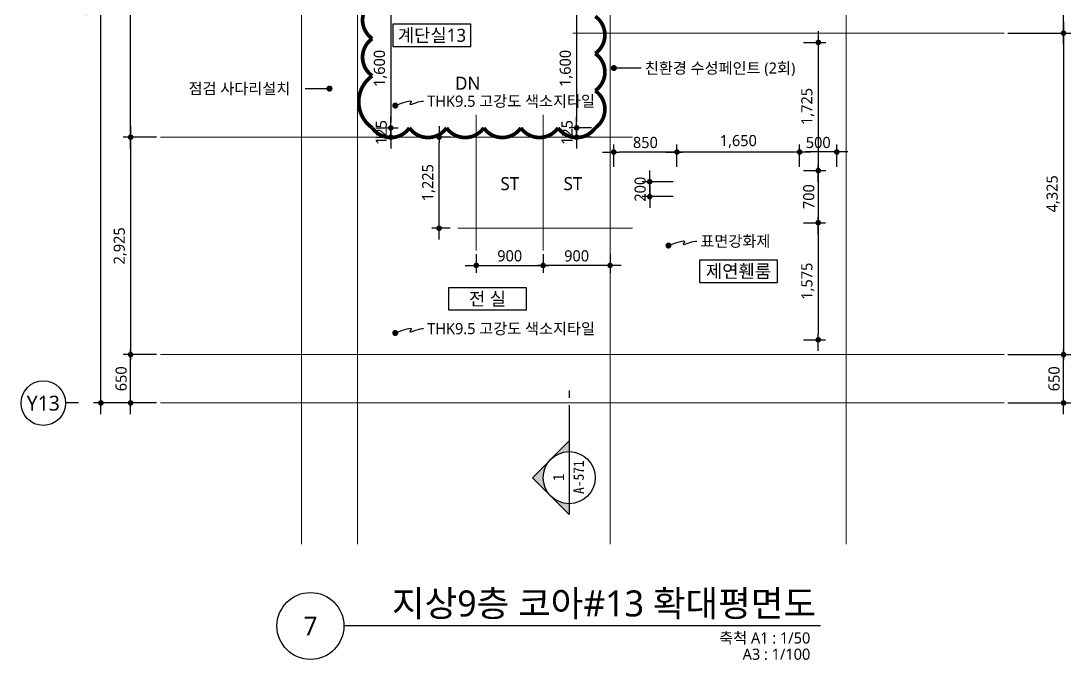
# Model space of a CAD drawing. Header units: millimetres. Extents: x 1467181 to 1720354, y 836037 to 895281.
# Drawn here: x 1551421 to 1565546, y 875511 to 884107 of the extents above; entities that cross this region are included whole.
import ezdxf
from ezdxf.enums import TextEntityAlignment as Align

# ---------------------------------------------------------------- set-up
doc = ezdxf.new("R2010")
doc.units = ezdxf.units.MM
doc.header["$MEASUREMENT"] = 0
doc.linetypes.add('CEN', pattern=[62, 60, -1, 0, -1])
doc.layers.get('0').update_dxf_attribs({"linetype": 'CONTINUOUS'})
for name, color, linetype, lineweight in [('A-AXIS-BUBL', 7, 'CONTINUOUS', 25), ('A-CNTL', 1, 'CEN', 15), ('A-DIMS', 7, 'CONTINUOUS', 25), ('A-MKXS-LEAD', 7, 'CONTINUOUS', 25), ('A-MKXS-MAK1', 3, 'CONTINUOUS', 25), ('A-MKXS-TEXT1', 3, 'CONTINUOUS', 25), ('A-MKXS-TEXT2', 7, 'CONTINUOUS', 25), ('A-MKXX-NAME', 3, 'CONTINUOUS', 25), ('A-MKXX-SYMB', 7, 'CONTINUOUS', 25), ('A-XXXX-SYMB', 7, 'CONTINUOUS', 25), ('A-XXXX-TXT1', 3, 'CONTINUOUS', 25), ('A-XXXX-TXT2', 3, 'CONTINUOUS', 25), ('REV-202205', 20, 'CONTINUOUS', 25)]:
    doc.layers.add(name, color=color, linetype=linetype, lineweight=lineweight)
doc.styles.add('HY울릉도L', font='')
doc.styles.add('돋움체', font='')
doc.styles.add('맑은고딕', font='malgun.ttf')
doc.styles.get('HY울릉도L').set_extended_font_data('HYwulM')
doc.styles.get('돋움체').set_extended_font_data('DotumChe')
doc.dimstyles.new('CDIM', dxfattribs={"dimtxt": 3, "dimasz": 1.5, "dimexe": 2, "dimexo": 1, "dimgap": 1, "dimtad": 1, "dimdec": 0, "dimrnd": 0.5, "dimzin": 0, "dimdsep": 32, "dimlunit": 6, "dimtxsty": 'HY울릉도L', "dimblk1": '_CIDOT', "dimblk2": '_CIDOT', "dimsah": 1, "dimcen": 5.5, "dimclrd": 2, "dimclre": 2, "dimclrt": 7, "dimadec": 0, "dimazin": 0, "dimtfac": 1, "dimtdec": 0, "dimtix": 1, "dimtmove": 2, "dimatfit": 1, "dimldrblk": '_CIDOT', "dimfxl": 1, "dimtolj": 1, "dimtzin": 0, "dimlwd": -1, "dimarcsym": 0})

# ---------------------------------------------------------------- blocks, each defined once
blk = doc.blocks.new('_CIDOT')
at = {"color": 0, "linetype": 'ByBlock'}
blk.add_line((2, 0), (-1, 0), dxfattribs=at)
at = {"color": 0, "linetype": 'ByBlock', "const_width": 0.5}
blk.add_lwpolyline([(-0.25, 0, 1), (0.25, 0, 1)], format="xyb", close=True, dxfattribs=at)
blk = doc.blocks.new('*D60')
at = {"layer": 'A-DIMS', "lineweight": -2, "transparency": 16777216}
for p, q in [((1553246, 889219), (1552796, 889219)), ((1553246, 882544), (1552796, 882544))]:
    blk.add_line(p, q, dxfattribs=at)
at = {"layer": 'A-DIMS', "transparency": 16777216}
blk.add_line((1552896, 882619), (1552896, 889144), dxfattribs=at)
at = {"layer": 'A-DIMS', "transparency": 16777216, "xscale": 75, "yscale": 75, "zscale": 75}
for p, rotation in [((1552896, 889219), 90), ((1552896, 882544), 270)]:
    blk.add_blockref('_CIDOT', p, dxfattribs=dict(at, rotation=rotation))
at = {"layer": 'A-DIMS', "color": 3, "transparency": 16777216, "insert": (1552756, 885882), "char_height": 150, "attachment_point": 5, "rotation": 90, "style": '맑은고딕'}
blk.add_mtext('\\A1;6,675', dxfattribs=at)
blk = doc.blocks.new('*D63')
at = {"layer": 'A-DIMS', "lineweight": -2, "transparency": 16777216}
for p, q in [((1553246, 889969), (1552396, 889969)), ((1553246, 878969), (1552396, 878969))]:
    blk.add_line(p, q, dxfattribs=at)
at = {"layer": 'A-DIMS', "transparency": 16777216}
blk.add_line((1552496, 879044), (1552496, 889894), dxfattribs=at)
at = {"layer": 'A-DIMS', "transparency": 16777216, "xscale": 75, "yscale": 75, "zscale": 75}
for p, rotation in [((1552496, 889969), 90), ((1552496, 878969), 270)]:
    blk.add_blockref('_CIDOT', p, dxfattribs=dict(at, rotation=rotation))
at = {"layer": 'A-DIMS', "color": 3, "transparency": 16777216, "insert": (1552356, 884469), "char_height": 150, "attachment_point": 5, "rotation": 90, "style": '맑은고딕'}
blk.add_mtext('\\A1;11,000', dxfattribs=at)
blk = doc.blocks.new('*D65')
at = {"layer": 'A-DIMS', "lineweight": -2, "transparency": 16777216}
for p, q in [((1553246, 882544), (1552796, 882544)), ((1553246, 879619), (1552796, 879619))]:
    blk.add_line(p, q, dxfattribs=at)
at = {"layer": 'A-DIMS', "transparency": 16777216}
blk.add_line((1552896, 882469), (1552896, 879694), dxfattribs=at)
at = {"layer": 'A-DIMS', "transparency": 16777216, "xscale": 75, "yscale": 75, "zscale": 75}
for p, rotation in [((1552896, 882544), 90), ((1552896, 879619), 270)]:
    blk.add_blockref('_CIDOT', p, dxfattribs=dict(at, rotation=rotation))
at = {"layer": 'A-DIMS', "color": 3, "transparency": 16777216, "insert": (1552756, 881082), "char_height": 150, "attachment_point": 5, "rotation": 90, "style": '맑은고딕'}
blk.add_mtext('\\A1;2,925', dxfattribs=at)
blk = doc.blocks.new('*D66')
at = {"layer": 'A-DIMS', "lineweight": -2, "transparency": 16777216}
for p, q in [((1557546, 880969), (1557546, 880719)), ((1558446, 880969), (1558446, 880719))]:
    blk.add_line(p, q, dxfattribs=at)
at = {"layer": 'A-DIMS', "transparency": 16777216}
blk.add_line((1557621, 880819), (1558371, 880819), dxfattribs=at)
at = {"layer": 'A-DIMS', "transparency": 16777216, "xscale": 75, "yscale": 75, "zscale": 75, "rotation": 180}
blk.add_blockref('_CIDOT', (1557546, 880819), dxfattribs=at)
at = {"layer": 'A-DIMS', "transparency": 16777216, "xscale": 75, "yscale": 75, "zscale": 75}
blk.add_blockref('_CIDOT', (1558446, 880819), dxfattribs=at)
at = {"layer": 'A-DIMS', "color": 3, "transparency": 16777216, "insert": (1557996, 880947), "char_height": 150, "attachment_point": 5, "style": '맑은고딕'}
blk.add_mtext('\\A1;900', dxfattribs=at)
blk = doc.blocks.new('*D67')
at = {"layer": 'A-DIMS', "lineweight": -2, "transparency": 16777216}
for p, q in [((1558446, 880969), (1558446, 880719)), ((1559346, 880969), (1559346, 880719))]:
    blk.add_line(p, q, dxfattribs=at)
at = {"layer": 'A-DIMS', "transparency": 16777216}
blk.add_line((1559271, 880819), (1558521, 880819), dxfattribs=at)
at = {"layer": 'A-DIMS', "transparency": 16777216, "xscale": 75, "yscale": 75, "zscale": 75, "rotation": 180}
blk.add_blockref('_CIDOT', (1558446, 880819), dxfattribs=at)
at = {"layer": 'A-DIMS', "transparency": 16777216, "xscale": 75, "yscale": 75, "zscale": 75}
blk.add_blockref('_CIDOT', (1559346, 880819), dxfattribs=at)
at = {"layer": 'A-DIMS', "color": 3, "transparency": 16777216, "insert": (1558896, 880947), "char_height": 150, "attachment_point": 5, "style": '맑은고딕'}
blk.add_mtext('\\A1;900', dxfattribs=at)
blk = doc.blocks.new('*D68')
at = {"layer": 'A-DIMS', "lineweight": -2, "transparency": 16777216}
for p, q in [((1557196, 882544), (1556946, 882544)), ((1557196, 881319), (1556946, 881319))]:
    blk.add_line(p, q, dxfattribs=at)
at = {"layer": 'A-DIMS', "transparency": 16777216}
blk.add_line((1557046, 881394), (1557046, 882469), dxfattribs=at)
at = {"layer": 'A-DIMS', "transparency": 16777216, "xscale": 75, "yscale": 75, "zscale": 75}
for p, rotation in [((1557046, 882544), 90), ((1557046, 881319), 270)]:
    blk.add_blockref('_CIDOT', p, dxfattribs=dict(at, rotation=rotation))
at = {"layer": 'A-DIMS', "color": 3, "transparency": 16777216, "insert": (1556906, 881932), "char_height": 150, "attachment_point": 5, "rotation": 90, "style": '맑은고딕'}
blk.add_mtext('\\A1;1,225', dxfattribs=at)
blk = doc.blocks.new('*D69')
at = {"layer": 'A-DIMS', "lineweight": -2, "transparency": 16777216}
for p, q in [((1553246, 879619), (1552796, 879619)), ((1553246, 878969), (1552796, 878969))]:
    blk.add_line(p, q, dxfattribs=at)
at = {"layer": 'A-DIMS', "transparency": 16777216}
blk.add_line((1552896, 879044), (1552896, 879544), dxfattribs=at)
at = {"layer": 'A-DIMS', "transparency": 16777216, "xscale": 75, "yscale": 75, "zscale": 75}
for p, rotation in [((1552896, 879619), 90), ((1552896, 878969), 270)]:
    blk.add_blockref('_CIDOT', p, dxfattribs=dict(at, rotation=rotation))
at = {"layer": 'A-DIMS', "color": 3, "transparency": 16777216, "insert": (1552769, 879294), "char_height": 150, "attachment_point": 5, "rotation": 90, "style": '맑은고딕'}
blk.add_mtext('\\A1;650', dxfattribs=at)
blk = doc.blocks.new('*D90')
at = {"layer": 'A-DIMS', "lineweight": -2, "transparency": 16777216}
for p, q in [((1564696, 889219), (1565546, 889219)), ((1564696, 883944), (1565546, 883944))]:
    blk.add_line(p, q, dxfattribs=at)
at = {"layer": 'A-DIMS', "transparency": 16777216}
blk.add_line((1565446, 884019), (1565446, 889144), dxfattribs=at)
at = {"layer": 'A-DIMS', "transparency": 16777216, "xscale": 75, "yscale": 75, "zscale": 75}
for p, rotation in [((1565446, 889219), 90), ((1565446, 883944), 270)]:
    blk.add_blockref('_CIDOT', p, dxfattribs=dict(at, rotation=rotation))
at = {"layer": 'A-DIMS', "color": 3, "transparency": 16777216, "insert": (1565306, 886582), "char_height": 150, "attachment_point": 5, "rotation": 90, "style": '맑은고딕'}
blk.add_mtext('\\A1;5,275', dxfattribs=at)
blk = doc.blocks.new('*D92')
at = {"layer": 'A-DIMS', "lineweight": -2, "transparency": 16777216}
for p, q in [((1564696, 883944), (1565546, 883944)), ((1564696, 879619), (1565546, 879619))]:
    blk.add_line(p, q, dxfattribs=at)
at = {"layer": 'A-DIMS', "transparency": 16777216}
blk.add_line((1565446, 883869), (1565446, 879694), dxfattribs=at)
at = {"layer": 'A-DIMS', "transparency": 16777216, "xscale": 75, "yscale": 75, "zscale": 75}
for p, rotation in [((1565446, 883944), 90), ((1565446, 879619), 270)]:
    blk.add_blockref('_CIDOT', p, dxfattribs=dict(at, rotation=rotation))
at = {"layer": 'A-DIMS', "color": 3, "transparency": 16777216, "insert": (1565306, 881782), "char_height": 150, "attachment_point": 5, "rotation": 90, "style": '맑은고딕'}
blk.add_mtext('\\A1;4,325', dxfattribs=at)
blk = doc.blocks.new('*D93')
at = {"layer": 'A-DIMS', "lineweight": -2, "transparency": 16777216}
for p, q in [((1564696, 879619), (1565546, 879619)), ((1564696, 878969), (1565546, 878969))]:
    blk.add_line(p, q, dxfattribs=at)
at = {"layer": 'A-DIMS', "transparency": 16777216}
blk.add_line((1565446, 879044), (1565446, 879544), dxfattribs=at)
at = {"layer": 'A-DIMS', "transparency": 16777216, "xscale": 75, "yscale": 75, "zscale": 75}
for p, rotation in [((1565446, 879619), 90), ((1565446, 878969), 270)]:
    blk.add_blockref('_CIDOT', p, dxfattribs=dict(at, rotation=rotation))
at = {"layer": 'A-DIMS', "color": 3, "transparency": 16777216, "insert": (1565319, 879294), "char_height": 150, "attachment_point": 5, "rotation": 90, "style": '맑은고딕'}
blk.add_mtext('\\A1;650', dxfattribs=at)
blk = doc.blocks.new('CORE 7- 단면')
at = {"layer": 'A-MKXS-MAK1'}
blk.add_hatch(color=256, dxfattribs=at).paths.add_polyline_path([(22637, 12898), (22637, 12998), (22937, 12998), (22937, 12898)])
h = blk.add_hatch(color=256, dxfattribs=at)
h.paths.add_polyline_path([(22442, -7), (22690, 241, 0.414214), (22690, -254)])
h.paths.add_polyline_path([(22690, 241), (22937, 488), (22937, 343, 0.198912)])
h.paths.add_polyline_path([(22690, -254, 0.198912), (22937, -357), (22937, -502)])
for p, q in [((22637, 12998), (22637, 12898)), ((22937, 12998), (22637, 12998)), ((22937, 12998), (22937, 12335)), ((22937, 12898), (22637, 12898)), ((22937, 12235), (22937, 12135)), ((22937, 1166), (22937, 1066)), ((22937, 966), (22937, -502)), ((22937, 488), (22442, -7)), ((22937, -502), (22442, -7))]:
    blk.add_line(p, q, dxfattribs=at)
blk.add_circle((22937, -7), 350, dxfattribs=at)
at = {"layer": 'A-MKXS-TEXT2', "style": '돋움체'}
for s, height, p in [('A-571', 140, (23065, 0)), ('1', 150, (22793, -2))]:
    blk.add_text(s, height=height, rotation=90, dxfattribs=at).set_placement(p, align=Align.MIDDLE)
blk = doc.blocks.new('*D207')
at = {"layer": 'A-DIMS', "lineweight": -2, "transparency": 16777216}
for p, q in [((1559096, 884269), (1558796, 884269)), ((1559096, 882669), (1558796, 882669))]:
    blk.add_line(p, q, dxfattribs=at)
at = {"layer": 'A-DIMS', "transparency": 16777216}
blk.add_line((1558896, 884194), (1558896, 882744), dxfattribs=at)
at = {"layer": 'A-DIMS', "transparency": 16777216, "xscale": 75, "yscale": 75, "zscale": 75}
for p, rotation in [((1558896, 884269), 90), ((1558896, 882669), 270)]:
    blk.add_blockref('_CIDOT', p, dxfattribs=dict(at, rotation=rotation))
at = {"layer": 'A-DIMS', "color": 3, "transparency": 16777216, "insert": (1558756, 883469), "char_height": 150, "attachment_point": 5, "rotation": 90, "style": '맑은고딕'}
blk.add_mtext('\\A1;1,600', dxfattribs=at)
blk = doc.blocks.new('*D208')
at = {"layer": 'A-DIMS', "transparency": 16777216}
for p, q in [((1558896, 882744), (1558896, 882819)), ((1558896, 882669), (1558896, 882544)), ((1558896, 882469), (1558896, 882394))]:
    blk.add_line(p, q, dxfattribs=at)
at = {"layer": 'A-DIMS', "lineweight": -2, "transparency": 16777216}
for p, q in [((1559096, 882669), (1558796, 882669)), ((1559096, 882544), (1558796, 882544))]:
    blk.add_line(p, q, dxfattribs=at)
at = {"layer": 'A-DIMS', "transparency": 16777216, "xscale": 75, "yscale": 75, "zscale": 75}
for p, rotation in [((1558896, 882669), 270), ((1558896, 882544), 90)]:
    blk.add_blockref('_CIDOT', p, dxfattribs=dict(at, rotation=rotation))
at = {"layer": 'A-DIMS', "color": 3, "transparency": 16777216, "insert": (1558768, 882607), "char_height": 150, "attachment_point": 5, "rotation": 90, "style": '맑은고딕'}
blk.add_mtext('\\A1;125', dxfattribs=at)
blk = doc.blocks.new('*D217')
at = {"layer": 'A-DIMS', "lineweight": -2, "transparency": 16777216}
for p, q in [((1556196, 884269), (1556496, 884269)), ((1556196, 882669), (1556496, 882669))]:
    blk.add_line(p, q, dxfattribs=at)
at = {"layer": 'A-DIMS', "transparency": 16777216}
blk.add_line((1556396, 884194), (1556396, 882744), dxfattribs=at)
at = {"layer": 'A-DIMS', "transparency": 16777216, "xscale": 75, "yscale": 75, "zscale": 75}
for p, rotation in [((1556396, 884269), 90), ((1556396, 882669), 270)]:
    blk.add_blockref('_CIDOT', p, dxfattribs=dict(at, rotation=rotation))
at = {"layer": 'A-DIMS', "color": 3, "transparency": 16777216, "insert": (1556256, 883469), "char_height": 150, "attachment_point": 5, "rotation": 90, "style": '맑은고딕'}
blk.add_mtext('\\A1;1,600', dxfattribs=at)
blk = doc.blocks.new('*D218')
at = {"layer": 'A-DIMS', "transparency": 16777216}
for p, q in [((1556396, 882744), (1556396, 882819)), ((1556396, 882669), (1556396, 882544)), ((1556396, 882469), (1556396, 882394))]:
    blk.add_line(p, q, dxfattribs=at)
at = {"layer": 'A-DIMS', "lineweight": -2, "transparency": 16777216}
for p, q in [((1556196, 882669), (1556496, 882669)), ((1556196, 882544), (1556496, 882544))]:
    blk.add_line(p, q, dxfattribs=at)
at = {"layer": 'A-DIMS', "transparency": 16777216, "xscale": 75, "yscale": 75, "zscale": 75}
for p, rotation in [((1556396, 882669), 270), ((1556396, 882544), 90)]:
    blk.add_blockref('_CIDOT', p, dxfattribs=dict(at, rotation=rotation))
at = {"layer": 'A-DIMS', "color": 3, "transparency": 16777216, "insert": (1556268, 882607), "char_height": 150, "attachment_point": 5, "rotation": 90, "style": '맑은고딕'}
blk.add_mtext('\\A1;125', dxfattribs=at)
blk = doc.blocks.new('*D549')
at = {"layer": 'A-DIMS', "lineweight": -2, "transparency": 16777216}
for p, q in [((1561947, 883819), (1562247, 883819)), ((1561947, 882094), (1562247, 882094))]:
    blk.add_line(p, q, dxfattribs=at)
at = {"layer": 'A-DIMS', "transparency": 16777216}
blk.add_line((1562147, 883744), (1562147, 882169), dxfattribs=at)
at = {"layer": 'A-DIMS', "transparency": 16777216, "xscale": 75, "yscale": 75, "zscale": 75}
for p, rotation in [((1562147, 883819), 90), ((1562147, 882094), 270)]:
    blk.add_blockref('_CIDOT', p, dxfattribs=dict(at, rotation=rotation))
at = {"layer": 'A-DIMS', "color": 3, "transparency": 16777216, "insert": (1562006, 882957), "char_height": 150, "attachment_point": 5, "rotation": 90, "style": '맑은고딕'}
blk.add_mtext('\\A1;1,725', dxfattribs=at)
blk = doc.blocks.new('*D550')
at = {"layer": 'A-DIMS', "lineweight": -2, "transparency": 16777216}
for p, q in [((1561946, 882094), (1562246, 882094)), ((1561946, 881394), (1562246, 881394))]:
    blk.add_line(p, q, dxfattribs=at)
at = {"layer": 'A-DIMS', "transparency": 16777216}
blk.add_line((1562146, 882019), (1562146, 881469), dxfattribs=at)
at = {"layer": 'A-DIMS', "transparency": 16777216, "xscale": 75, "yscale": 75, "zscale": 75}
for p, rotation in [((1562146, 882094), 90), ((1562146, 881394), 270)]:
    blk.add_blockref('_CIDOT', p, dxfattribs=dict(at, rotation=rotation))
at = {"layer": 'A-DIMS', "color": 3, "transparency": 16777216, "insert": (1562019, 881744), "char_height": 150, "attachment_point": 5, "rotation": 90, "style": '맑은고딕'}
blk.add_mtext('\\A1;700', dxfattribs=at)
blk = doc.blocks.new('*D551')
at = {"layer": 'A-DIMS', "lineweight": -2, "transparency": 16777216}
for p, q in [((1561946, 881394), (1562246, 881394)), ((1561946, 879819), (1562246, 879819))]:
    blk.add_line(p, q, dxfattribs=at)
at = {"layer": 'A-DIMS', "transparency": 16777216}
blk.add_line((1562146, 881319), (1562146, 879894), dxfattribs=at)
at = {"layer": 'A-DIMS', "transparency": 16777216, "xscale": 75, "yscale": 75, "zscale": 75}
for p, rotation in [((1562146, 881394), 90), ((1562146, 879819), 270)]:
    blk.add_blockref('_CIDOT', p, dxfattribs=dict(at, rotation=rotation))
at = {"layer": 'A-DIMS', "color": 3, "transparency": 16777216, "insert": (1562006, 880607), "char_height": 150, "attachment_point": 5, "rotation": 90, "style": '맑은고딕'}
blk.add_mtext('\\A1;1,575', dxfattribs=at)
blk = doc.blocks.new('*D553')
at = {"layer": 'A-DIMS', "lineweight": -2, "transparency": 16777216}
for p, q in [((1561896, 882145), (1561896, 882445)), ((1562396, 882145), (1562396, 882445))]:
    blk.add_line(p, q, dxfattribs=at)
at = {"layer": 'A-DIMS', "transparency": 16777216}
blk.add_line((1562321, 882345), (1561971, 882345), dxfattribs=at)
at = {"layer": 'A-DIMS', "transparency": 16777216, "xscale": 75, "yscale": 75, "zscale": 75, "rotation": 180}
blk.add_blockref('_CIDOT', (1561896, 882345), dxfattribs=at)
at = {"layer": 'A-DIMS', "transparency": 16777216, "xscale": 75, "yscale": 75, "zscale": 75}
blk.add_blockref('_CIDOT', (1562396, 882345), dxfattribs=at)
at = {"layer": 'A-DIMS', "color": 3, "transparency": 16777216, "insert": (1562146, 882472), "char_height": 150, "attachment_point": 5, "style": '맑은고딕'}
blk.add_mtext('\\A1;500', dxfattribs=at)
blk = doc.blocks.new('*D552')
at = {"layer": 'A-DIMS', "lineweight": -2, "transparency": 16777216}
for p, q in [((1560246, 882144), (1560246, 882444)), ((1561896, 882144), (1561896, 882444))]:
    blk.add_line(p, q, dxfattribs=at)
at = {"layer": 'A-DIMS', "transparency": 16777216}
blk.add_line((1561821, 882344), (1560321, 882344), dxfattribs=at)
at = {"layer": 'A-DIMS', "transparency": 16777216, "xscale": 75, "yscale": 75, "zscale": 75, "rotation": 180}
blk.add_blockref('_CIDOT', (1560246, 882344), dxfattribs=at)
at = {"layer": 'A-DIMS', "transparency": 16777216, "xscale": 75, "yscale": 75, "zscale": 75}
blk.add_blockref('_CIDOT', (1561896, 882344), dxfattribs=at)
at = {"layer": 'A-DIMS', "color": 3, "transparency": 16777216, "insert": (1561071, 882485), "char_height": 150, "attachment_point": 5, "style": '맑은고딕'}
blk.add_mtext('\\A1;1,650', dxfattribs=at)
blk = doc.blocks.new('*D554')
at = {"layer": 'A-DIMS', "lineweight": -2, "transparency": 16777216}
for p, q in [((1559396, 882144), (1559396, 882444)), ((1560246, 882144), (1560246, 882444))]:
    blk.add_line(p, q, dxfattribs=at)
at = {"layer": 'A-DIMS', "transparency": 16777216}
blk.add_line((1560171, 882344), (1559471, 882344), dxfattribs=at)
at = {"layer": 'A-DIMS', "transparency": 16777216, "xscale": 75, "yscale": 75, "zscale": 75, "rotation": 180}
blk.add_blockref('_CIDOT', (1559396, 882344), dxfattribs=at)
at = {"layer": 'A-DIMS', "transparency": 16777216, "xscale": 75, "yscale": 75, "zscale": 75}
blk.add_blockref('_CIDOT', (1560246, 882344), dxfattribs=at)
at = {"layer": 'A-DIMS', "color": 3, "transparency": 16777216, "insert": (1559821, 882472), "char_height": 150, "attachment_point": 5, "style": '맑은고딕'}
blk.add_mtext('\\A1;850', dxfattribs=at)
blk = doc.blocks.new('*D586')
at = {"layer": 'A-DIMS', "transparency": 16777216}
for p, q in [((1559879, 882019), (1559879, 882094)), ((1559879, 881744), (1559879, 881944)), ((1559879, 881669), (1559879, 881594))]:
    blk.add_line(p, q, dxfattribs=at)
at = {"layer": 'A-DIMS', "lineweight": -2, "transparency": 16777216}
for p, q in [((1560196, 881944), (1559779, 881944)), ((1560196, 881744), (1559779, 881744))]:
    blk.add_line(p, q, dxfattribs=at)
at = {"layer": 'A-DIMS', "transparency": 16777216, "xscale": 75, "yscale": 75, "zscale": 75}
for p, rotation in [((1559879, 881944), 270), ((1559879, 881744), 90)]:
    blk.add_blockref('_CIDOT', p, dxfattribs=dict(at, rotation=rotation))
at = {"layer": 'A-DIMS', "color": 3, "transparency": 16777216, "insert": (1559751, 881844), "char_height": 150, "attachment_point": 5, "rotation": 90, "style": '맑은고딕'}
blk.add_mtext('\\A1;200', dxfattribs=at)

msp = doc.modelspace()

# ---------------------------------------------------------------- linework, layer by layer
at = {"layer": 'A-AXIS-BUBL', "ltscale": 0.2}
msp.add_line((1552196.4, 878969.4), (1552021.4, 878969.4), dxfattribs=at)
msp.add_circle((1551721.4, 878966.4), 300, dxfattribs=at)
at = {"layer": 'A-CNTL'}
for p, q in [((1555196.4, 877069.4), (1555196.4, 890969.4)), ((1555946.4, 877069.4), (1555946.4, 890969.4)), ((1559346.4, 877069.4), (1559346.4, 890969.4)), ((1562521.4, 877069.4), (1562521.4, 890969.4)), ((1558846.4, 883944.4), (1564646.4, 883944.4)), ((1557546.4, 881019.4), (1557546.4, 882844.4)), ((1558446.4, 881019.4), (1558446.4, 882844.4)), ((1553296.4, 882544.4), (1559646.4, 882544.4)), ((1559646.4, 881319.4), (1557296.4, 881319.4)), ((1553296.4, 879619.4), (1564646.4, 879619.4)), ((1553296.4, 878969.4), (1564646.4, 878969.4))]:
    msp.add_line(p, q, dxfattribs=at)
at = {"layer": 'A-MKXS-LEAD', "const_width": 40}
for points in [[(1559375.5, 883475.5, 1), (1559417, 883471.3, 1)], [(1555591.9, 883195.8, 1), (1555550.4, 883199.9, 1)], [(1556435.1, 882971.8, 1), (1556476.6, 882967.6, 1)], [(1560110.8, 881088.5, 1), (1560152.2, 881084.4, 1)], [(1556435.2, 879912.3, 1), (1556476.7, 879908.2, 1)]]:
    msp.add_lwpolyline(points, format="xyb", close=True, dxfattribs=at)
at = {"layer": 'A-MKXS-LEAD'}
for points in [[(1559763.2, 883473.4), (1559396.2, 883473.4), (1559396.2, 883473.4)], [(1555243.1, 883197.9), (1555571.2, 883197.9), (1555571.2, 883197.9), (1555571.2, 883197.9), (1555571.2, 883197.9)], [(1556455, 882969.4), (1556552.8, 883006.2), (1556616.5, 883026.1), (1556652.7, 883032.6), (1556668.1, 883029.1), (1556669.3, 883019.2), (1556662.8, 883006.4), (1556655.2, 882994.2), (1556653.3, 882986.1), (1556661.9, 882984.8), (1556680.1, 882989.2), (1556704.9, 882997.4), (1556733.8, 883007.5), (1556764, 883017.6), (1556792.8, 883025.8), (1556817.5, 883030.1), (1556835.4, 883028.6)], [(1560130.7, 881086.2), (1560228.4, 881123), (1560292.1, 881142.9), (1560328.3, 881149.3), (1560343.7, 881145.9), (1560344.9, 881136), (1560338.4, 881123.2), (1560330.9, 881111), (1560328.9, 881102.9), (1560337.6, 881101.6), (1560355.7, 881106), (1560380.6, 881114.2), (1560409.5, 881124.3), (1560439.7, 881134.4), (1560468.5, 881142.5), (1560493.2, 881146.9), (1560511, 881145.4)], [(1556455.1, 879909.9), (1556552.9, 879946.8), (1556616.6, 879966.7), (1556652.8, 879973.1), (1556668.2, 879969.7), (1556669.4, 879959.8), (1556662.9, 879947), (1556655.4, 879934.8), (1556653.4, 879926.7), (1556662.1, 879925.4), (1556680.2, 879929.8), (1556705.1, 879938), (1556733.9, 879948.1), (1556764.2, 879958.2), (1556793, 879966.3), (1556817.7, 879970.7), (1556835.5, 879969.2)]]:
    msp.add_lwpolyline(points, dxfattribs=at)
at = {"layer": 'A-MKXX-SYMB'}
for points in [[(1557474.5, 884064.4), (1556424.5, 884064.4), (1556424.5, 883764.4), (1557474.5, 883764.4)], [(1561598.8, 880891.2), (1560548.8, 880891.2), (1560548.8, 880591.2), (1561598.8, 880591.2)], [(1558221.4, 880519.4), (1557171.4, 880519.4), (1557171.4, 880219.4), (1558221.4, 880219.4)]]:
    msp.add_lwpolyline(points, close=True, dxfattribs=at)
at = {"layer": 'A-XXXX-SYMB'}
msp.add_line((1562177.9, 875969.4), (1555764.9, 875969.4), dxfattribs=at)
msp.add_circle((1555314.9, 875969.4), 450, dxfattribs=at)
at = {"layer": 'REV-202205', "const_width": 50}
msp.add_lwpolyline([(1556146.4, 884369.4, 0.5205671), (1556146.4, 883869.4, 0.5205671), (1556146.4, 883369.4, 0.5205671), (1556146.4, 882669.4, 0.5205671), (1556646.4, 882669.4, 0.5205671), (1557146.4, 882669.4, 0.5205671), (1557646.4, 882669.4, 0.5205671), (1558146.4, 882669.4, 0.5205671), (1558646.4, 882669.4, 0.5205671), (1559146.4, 882669.4, 0.5205671), (1559146.4, 883169.4, 0.5205671), (1559146.4, 883669.4, 0.5205671), (1559146.4, 884169.4, 0.5205671)], format="xyb", dxfattribs=at)

# ---------------------------------------------------------------- block references
at = {"layer": 'A-DIMS'}
msp.add_blockref('CORE 7- 단면', (1535859, 877971), dxfattribs=at)

# ---------------------------------------------------------------- texts
at = {"layer": 'A-MKXS-TEXT1', "style": '맑은고딕'}
for s, p in [('친환경 수성페인트 (2회)', (1559813.2, 883473.4)), ('점검 사다리설치', (1553675.2, 883197.9)), ('THK9.5 고강도 색소지타일', (1556885.4, 883028.6)), ('표면강화제', (1560561, 881145.4)), ('THK9.5 고강도 색소지타일', (1556885.5, 879969.2))]:
    msp.add_text(s, height=150, dxfattribs=at).set_placement(p, align=Align.MIDDLE_LEFT)
at = {"layer": 'A-MKXX-NAME', "style": '맑은고딕'}
for s, p in [('계단실13', (1556949.5, 883914.4)), ('DN', (1557431.2, 883269.4)), ('ST', (1557996.4, 881919.4)), ('ST', (1558846.4, 881919.4)), ('제연휀룸', (1561073.8, 880741.2)), ('전 실', (1557696.4, 880369.4))]:
    msp.add_text(s, height=175, dxfattribs=at).set_placement(p, align=Align.MIDDLE_CENTER)
at = {"layer": 'A-XXXX-TXT1', "style": '맑은고딕'}
msp.add_text('지상9층 코아#13 확대평면도', height=350, dxfattribs=at).set_placement((1562117.1, 875992), align=Align.BOTTOM_RIGHT)
msp.add_text('7', height=250, dxfattribs=at).set_placement((1555314.9, 875969.4), align=Align.MIDDLE)
for s, p in [('축척 A1 : 1/50', (1562039.3, 875883.2)), ('A3 : 1/100', (1562039.3, 875664.3))]:
    msp.add_text(s, height=150, dxfattribs=at).set_placement(p, align=Align.TOP_RIGHT)
at = {"layer": 'A-XXXX-TXT2', "ltscale": 0.2, "style": '맑은고딕'}
msp.add_text('Y13', height=200, dxfattribs=at).set_placement((1551721.4, 878966.4), align=Align.MIDDLE)

# ---------------------------------------------------------------- dimensions: what is measured, and where the dimension line sits
at = {"layer": 'A-DIMS'}
for base, p1, p2, angle, picture, middle in [((1552496.4, 889969.4), (1553296.4, 878969.4), (1553296.4, 889969.4), 270, '*D63', (1552355.9, 884469.4)), ((1552896.4, 889219.4), (1553296.4, 882544.4), (1553296.4, 889219.4), 270, '*D60', (1552756.3, 885881.9)), ((1565446.4, 889219.4), (1564646.4, 883944.4), (1564646.4, 889219.4), 270, '*D90', (1565306.3, 886581.9)), ((1565446.4, 879619.4), (1564646.4, 883944.4), (1564646.4, 879619.4), 90, '*D92', (1565306.3, 881781.9)), ((1552896.4, 879619.4), (1553296.4, 882544.4), (1553296.4, 879619.4), 90, '*D65', (1552756.3, 881081.9)), ((1557046.4, 882544.4), (1557246.4, 881319.4), (1557246.4, 882544.4), 90, '*D68', (1556905.9, 881931.9)), ((1559878.7, 881944.4), (1560246.2, 881744.4), (1560246.2, 881944.4), 270, '*D586', (1559751.2, 881844.4)), ((1558446.4, 880819.4), (1559346.4, 881019.4), (1558446.4, 881019.4), 180, '*D67', (1558896.4, 880946.9)), ((1552896.4, 879619.4), (1553296.4, 878969.4), (1553296.4, 879619.4), 270, '*D69', (1552768.9, 879294.4)), ((1565446.4, 879619.4), (1564646.4, 878969.4), (1564646.4, 879619.4), 270, '*D93', (1565318.9, 879294.4))]:
    dim = msp.add_linear_dim(base=base, p1=p1, p2=p2, angle=angle, dimstyle='CDIM', override={"dimscale": 50, "dimtxsty": '맑은고딕', "dimclrd": 256, "dimclre": 256, "dimclrt": 3}, dxfattribs=at)
    dim.commit()
    dim.dimension.update_dxf_attribs({"geometry": picture, "text_midpoint": middle})
for base, p1, p2, picture, middle in [((1556396.2, 882669.4), (1556146.2, 884269.4), (1556146.2, 882669.4), '*D217', (1556396.2, 883469.4)), ((1558896.2, 882669.4), (1559146.2, 884269.4), (1559146.2, 882669.4), '*D207', (1558896.2, 883469.4)), ((1562146.5, 882094.4), (1561896.5, 883819.4), (1561896.5, 882094.4), '*D549', (1562146.5, 882956.9)), ((1556396.2, 882544.4), (1556146.2, 882669.4), (1556146.2, 882544.4), '*D218', (1556396.2, 882606.9)), ((1558896.2, 882544.4), (1559146.2, 882669.4), (1559146.2, 882544.4), '*D208', (1558896.2, 882606.9)), ((1562146.4, 881394.4), (1561896.4, 882094.4), (1561896.4, 881394.4), '*D550', (1562146.4, 881744.4)), ((1562146.4, 879819.4), (1561896.4, 881394.4), (1561896.4, 879819.4), '*D551', (1562146.4, 880606.9))]:
    dim = msp.add_linear_dim(base=base, p1=p1, p2=p2, angle=90, text='<>\\X', dimstyle='CDIM', override={"dimscale": 50, "dimtxsty": '맑은고딕', "dimclrd": 256, "dimclre": 256, "dimclrt": 3}, dxfattribs=at)
    dim.commit()
    dim.dimension.update_dxf_attribs({"geometry": picture, "text_midpoint": middle})
for base, p1, p2, picture, middle in [((1559396.4, 882344.4), (1560246.4, 882094.4), (1559396.4, 882094.4), '*D554', (1559821.4, 882344.4)), ((1560246.4, 882344.4), (1561896.4, 882094.4), (1560246.4, 882094.4), '*D552', (1561071.4, 882344.4)), ((1561896.4, 882344.5), (1562396.4, 882094.5), (1561896.4, 882094.5), '*D553', (1562146.4, 882344.5))]:
    dim = msp.add_linear_dim(base=base, p1=p1, p2=p2, text='<>\\X', dimstyle='CDIM', override={"dimscale": 50, "dimtxsty": '맑은고딕', "dimclrd": 256, "dimclre": 256, "dimclrt": 3}, dxfattribs=at)
    dim.commit()
    dim.dimension.update_dxf_attribs({"geometry": picture, "text_midpoint": middle})
dim = msp.add_linear_dim(base=(1558446.4, 880819.4), p1=(1557546.4, 881019.4), p2=(1558446.4, 881019.4), dimstyle='CDIM', override={"dimscale": 50, "dimtxsty": '맑은고딕', "dimclrd": 256, "dimclre": 256, "dimclrt": 3}, dxfattribs=at)
dim.commit()
dim.dimension.update_dxf_attribs({"geometry": '*D66', "text_midpoint": (1557996.4, 880946.9)})

doc.saveas('drawing.dxf')
